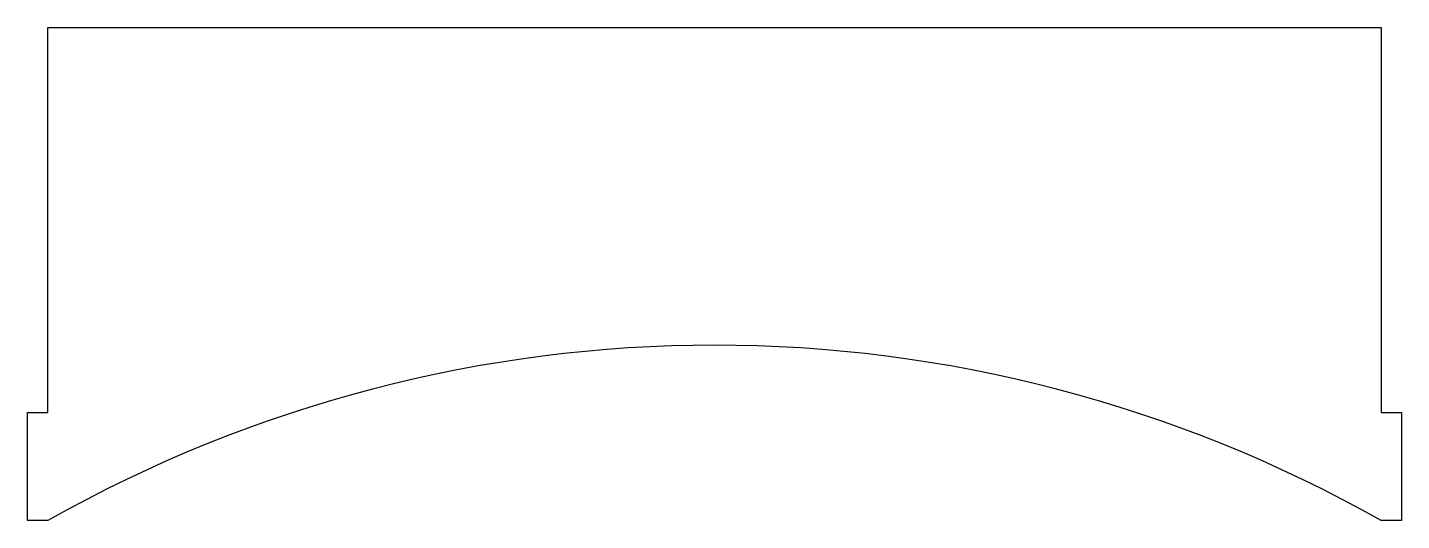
# Model space of a CAD drawing. Header units: millimetres. Extents: x -101 to 102, y 174 to 247.
import ezdxf

# ---------------------------------------------------------------- set-up
doc = ezdxf.new("R2010")
doc.units = ezdxf.units.MM
doc.layers.get('0').update_dxf_attribs({"linetype": 'CONTINUOUS'})

msp = doc.modelspace()

# ---------------------------------------------------------------- linework, layer by layer
msp.add_lwpolyline([(-101.5, 174.06), (-101.5, 190.06), (-98.5, 190.06), (-98.5, 247), (98.5, 247), (98.5, 190.06), (101.5, 190.06), (101.5, 174.06), (98.5, 174.06, 0.263325), (-98.5, 174.06)], format="xyb", close=True)

doc.saveas('drawing.dxf')
